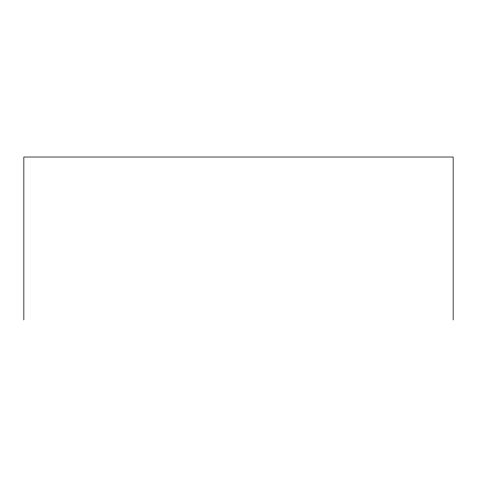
<?xml version="1.0" encoding="UTF-8"?>
<svg xmlns="http://www.w3.org/2000/svg" width="477" height="477" viewBox="0 0 477 477"><rect width="100%" height="100%" fill="white"/><g stroke="black" fill="none" stroke-linecap="round" stroke-linejoin="round"><path stroke-width="0.72" d="M453.15 319.984L453.15 157.016L23.85 157.016L23.85 319.984"/></g></svg>
